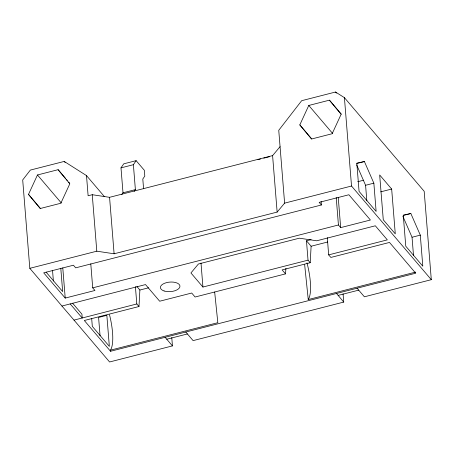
<?xml version="1.0" encoding="UTF-8"?>
<svg xmlns="http://www.w3.org/2000/svg" width="454" height="454" viewBox="0 0 454 454"><rect width="100%" height="100%" fill="white"/><g stroke="black" fill="none" stroke-linecap="round" stroke-linejoin="round"><path stroke-width="0.68" d="M327.283 237.573L328.673 254.876L330.858 257.435L389.509 242.436L415.722 273.212L110.532 351.277L84.319 320.501L138.981 306.518L139.883 290.038L136.932 286.565M104.38 196.582L86.498 175.59L64.207 161.431L30.339 170.085L22.7 179.949L29.811 268.32L61.943 306.036L145.501 284.579L159.683 301.223L191.702 293.029L195.095 297.012L285.515 273.881L282.127 269.903L310.207 262.718L311.115 246.238L306.467 240.779L311.126 239.587M285.515 273.881L285.918 268.325M58.118 169.683L69.802 183.819L60.83 203.244L40.179 208.534L28.5 194.397L37.466 174.972L58.118 169.683L65.455 178.291M329.428 100.169L341.119 114.3L332.152 133.731L311.506 139.026L299.816 124.895L308.777 105.464L329.428 100.169L341.351 114.164M121.803 194.55L123 192.797L120.991 167.867L123.738 163.832L136.126 160.659L144.327 170.284L144.792 176.095L142.8 179.024L143.583 188.762M134.197 191.384L135.388 189.624L133.385 164.7L136.126 160.659M86.498 175.59L88.121 195.77L92.253 194.715L109.562 197.32L272.593 155.614L280.067 146.67M29.811 268.32L96.793 251.187L114.102 253.786L277.139 212.086L284.613 203.142L351.521 186.026L431.3 279.687L364.386 296.803L357.071 288.216M138.981 306.518L136.802 303.964L74.013 320.104L61.943 306.036M431.3 279.687L424.189 191.316L344.416 97.655L335.529 92.02L301.666 100.697L278.75 130.292L284.613 203.142M120.991 167.867L133.385 164.7M123 192.797L135.388 189.624M257.917 159.66L260.522 158.991M263.785 158.157L269.653 156.658M356.77 163.485L364.397 161.539L373.852 183.166L376.122 211.394L359.074 191.395L356.816 163.162L364.397 161.539M357.673 181.736L363.756 180.181M366.826 200.81L365.578 185.283L373.852 183.166M321.114 201.463L321.398 204.992L75.682 267.843L73.44 265.215L43.703 272.826L65.217 298.079L94.954 290.475L92.712 287.847L90.783 263.859M380.741 191.838L391.666 189.046L395.275 233.884L383.278 219.798L379.669 174.96L391.666 189.046M92.712 287.847L338.434 224.991L340.67 227.619L370.407 220.014L348.893 194.755L319.156 202.365L321.398 204.992M403.226 215.463L410.847 213.511L420.302 235.138L422.799 266.197L405.768 246.199L403.266 215.139L410.847 213.511M139.883 290.038L148.566 287.813M311.115 246.238L327.765 241.976M328.673 254.876L387.33 239.877L375.327 225.791L316.676 240.79L299.368 238.185L198.404 264.012L190.935 272.956L202.932 287.041L308.022 260.159L310.207 262.718M413.52 255.608L412.039 237.249L420.302 235.138M110.532 351.277L110.441 350.17L217.829 322.698L214.668 292.03M304.657 264.722L308.249 299.572L415.637 272.099M166.766 339.234L187.417 333.957M338.151 295.395L358.711 290.14M171.771 337.532L172.441 345.903L109.59 361.98L74.013 320.104M343.071 293.783L343.735 302.086L193.092 340.619L185.777 332.027M335.529 92.02L336.448 93.098M308.777 105.464L332.623 133.459M299.816 124.895L311.739 138.89M64.207 161.431L65.121 162.509M66.369 179.37L67.288 180.448M68.662 182.06L69.581 183.138M37.466 174.972L61.307 202.961M165.125 337.311L172.441 345.903M28.5 194.397L40.423 208.392M46.081 272.105L62.663 291.576L60.791 268.286M72.566 303.181L81.913 314.162L82.219 318.033L70.2 303.919M336.533 293.466L343.735 302.086M402.868 216.263L412.039 237.249M356.696 164.938L365.578 185.283M344.416 97.655L351.521 186.026M338.247 197.45L340.67 227.619M336.221 197.479L338.434 224.991M306.467 240.779L308.022 260.159M272.593 155.614L277.139 212.086M201.003 263.042L202.932 287.041M135.411 286.661L136.802 303.964M109.562 197.32L114.102 253.786M92.253 194.715L96.793 251.187M100.067 335.784L98.592 317.431L106.849 315.32L109.346 346.379L92.315 326.381L91.685 318.612M62.788 267.911L65.217 298.079M52.533 270.397L53.385 280.986M306.978 262.855A36.082 10.459 75.7 0 1 308.249 299.572M109.505 314.747A36.082 10.459 75.7 0 1 110.441 350.17M164.104 290.974A9.801 4.778 -4.6 0 0 179.852 286.962A9.801 4.778 -4.6 0 0 166.59 282.615A9.801 4.778 -4.6 0 0 164.104 290.974"/></g></svg>
